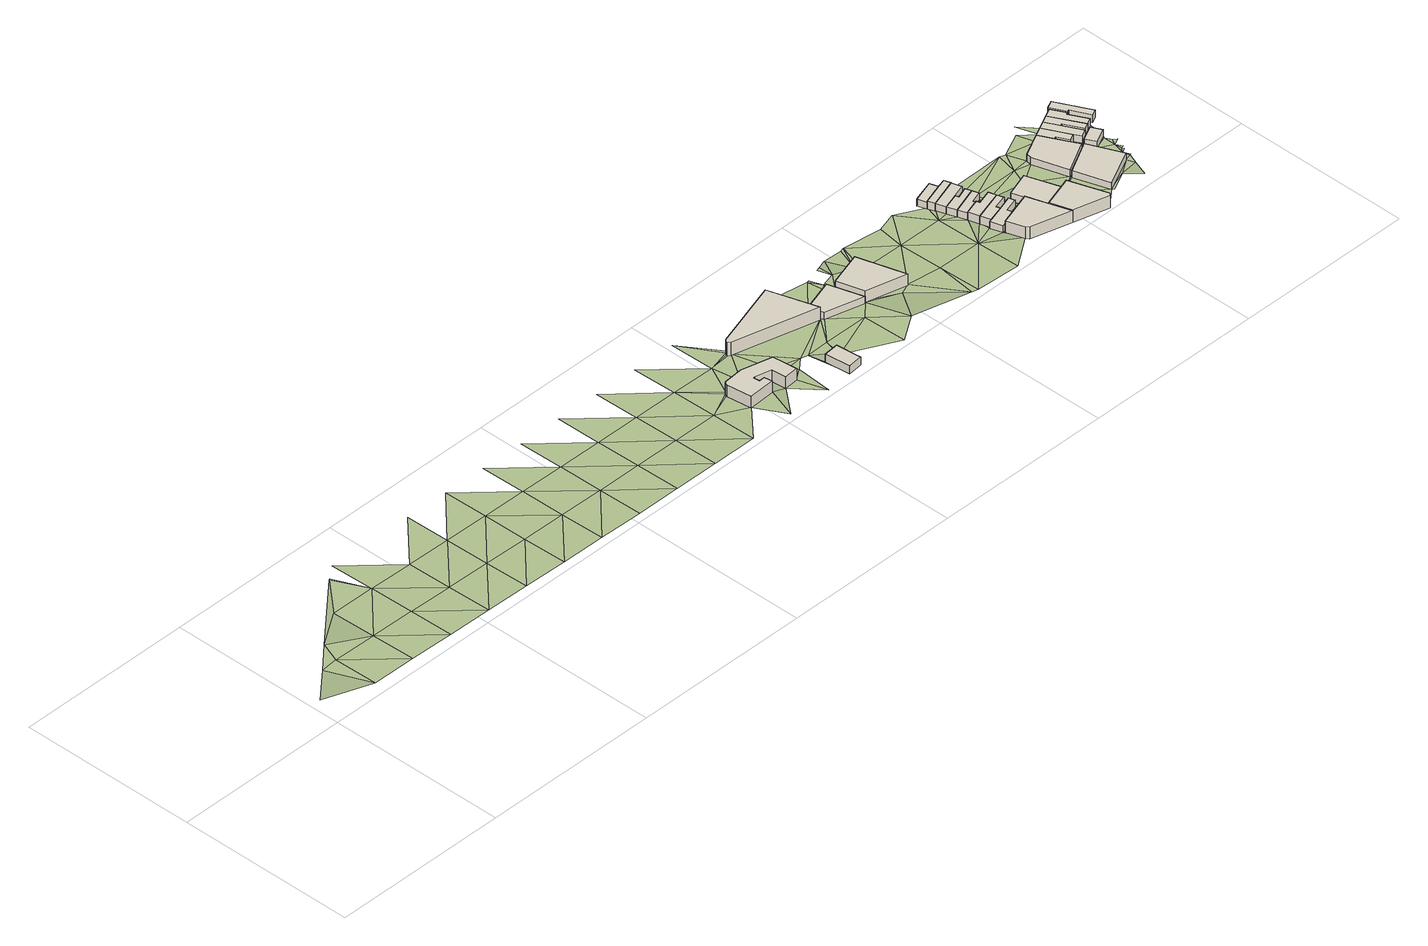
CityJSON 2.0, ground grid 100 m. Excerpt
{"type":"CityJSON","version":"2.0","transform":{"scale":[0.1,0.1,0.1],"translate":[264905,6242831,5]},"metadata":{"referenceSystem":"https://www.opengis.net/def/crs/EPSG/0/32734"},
"CityObjects":{
"building1":{"type":"Building","attributes":{"address":"Locomotive Hotel 349 Albert Road Salt River Cape Town","building":"retail","building:levels":"2","footprint":{"type":"Polygon"},"plus_code":"C6X3X5XC+XMV","ground_height":8.15,"building_height":6.9,"roof_height":15.05},"geometry":[{"type":"Solid","lod":"1","boundaries":[[[[0,1,2,3]],[[1,4,5,2]],[[4,6,7,5]],[[6,8,9,7]],[[8,10,11,9]],[[10,12,13,11]],[[12,14,15,13]],[[14,16,17,15]],[[16,18,19,17]],[[18,20,21,19]],[[20,22,23,21]],[[22,24,25,23]],[[24,26,27,25]],[[26,0,3,27]],[[3,2,5,7,9,11,13,15,17,19,21,23,25,27]],[[26,24,22,20,18,16,14,12,10,8,6,4,1,0]]]]}]},
"building2":{"type":"Building","attributes":{"building":"retail","building:levels":"1","footprint":{"type":"Polygon"},"plus_code":"C7XHXMXC+X2W","ground_height":8.33,"building_height":4.1,"roof_height":12.43},"geometry":[{"type":"Solid","lod":"1","boundaries":[[[[28,29,30,31,32,33]],[[29,34,35,31,30]],[[34,36,37,35]],[[36,38,39,37]],[[38,40,41,39]],[[40,28,33,32,41]],[[32,31,35,37,39,41]],[[40,38,36,34,29,28]]]]}]},
"building3":{"type":"Building","attributes":{"address":"Bridge Mansions 445 Albert Road Salt River Cape Town","building":"retail","building:levels":"2","footprint":{"type":"Polygon"},"plus_code":"C7X4X2XQ+X3W","ground_height":7.67,"building_height":6.9,"roof_height":14.57},"geometry":[{"type":"Solid","lod":"1","boundaries":[[[[42,43,44,45]],[[43,46,47,44]],[[46,48,49,47]],[[48,50,51,49]],[[50,52,53,51]],[[52,42,45,53]],[[45,44,47,49,51,53]],[[52,50,48,46,43,42]]]]}]},
"building4":{"type":"Building","attributes":{"address":"Albert Road Salt River Cape Town","building":"retail","building:levels":"1","footprint":{"type":"Polygon"},"plus_code":"C8XWX4X2+X6X","ground_height":7.12,"building_height":4.1,"roof_height":11.22},"geometry":[{"type":"Solid","lod":"1","boundaries":[[[[54,55,56,57]],[[55,58,59,56]],[[58,60,61,59]],[[60,54,57,61]],[[57,56,59,61]],[[60,58,55,54]]]]}]},
"building5":{"type":"Building","attributes":{"address":"Liesbeek House 449 Albert Road Salt River Cape Town","building":"retail","building:levels":"2","footprint":{"type":"Polygon"},"plus_code":"C9XXXPXH+XRR","ground_height":6.79,"building_height":6.9,"roof_height":13.69},"geometry":[{"type":"Solid","lod":"1","boundaries":[[[[62,63,64,65]],[[63,66,67,64]],[[66,68,69,67]],[[68,62,65,69]],[[65,64,67,69]],[[68,66,63,62]]]]}]},
"building6":{"type":"Building","attributes":{"address":"Alfred Street Cape Town","building":"house","building:levels":"1","footprint":{"type":"Polygon"},"plus_code":"CHX8X5X6+X8R","ground_height":5.93,"building_height":4.1,"roof_height":10.03},"geometry":[{"type":"Solid","lod":"1","boundaries":[[[[70,71,72,73]],[[71,74,75,72]],[[74,76,77,75]],[[76,70,73,77]],[[73,72,75,77]],[[76,74,71,70]]]]}]},
"building7":{"type":"Building","attributes":{"address":"Alfred Street Cape Town","building":"house","building:levels":"1","footprint":{"type":"Polygon"},"plus_code":"CHXFX3X8+X9V","ground_height":6.5,"building_height":4.1,"roof_height":10.6},"geometry":[{"type":"Solid","lod":"1","boundaries":[[[[78,79,80,81,82,83]],[[79,84,85,81,80]],[[84,86,87,85]],[[86,88,89,90,87]],[[88,91,92,93,90,89]],[[91,78,83,82,93,92]],[[82,81,85,87,90,93]],[[91,88,86,84,79,78]]]]}]},
"building8":{"type":"Building","attributes":{"address":"Alfred Street Cape Town","building":"house","building:levels":"1","footprint":{"type":"Polygon"},"plus_code":"CHXHX9X7+XVV","ground_height":6.39,"building_height":4.1,"roof_height":10.49},"geometry":[{"type":"Solid","lod":"1","boundaries":[[[[94,95,96,97]],[[95,98,99,96]],[[98,100,101,99]],[[100,79,80,101]],[[79,78,83,80]],[[78,94,97,83]],[[97,96,99,101,80,83]],[[78,79,100,98,95,94]]]]}]},
"building9":{"type":"Building","attributes":{"address":"19 Alfred Street Salt River Cape Town","building":"house","building:levels":"1","footprint":{"type":"Polygon"},"plus_code":"CHXQXWXV+XFR","ground_height":6.99,"building_height":4.1,"roof_height":11.09},"geometry":[{"type":"Solid","lod":"1","boundaries":[[[[102,103,104,105]],[[103,106,107,104]],[[106,108,109,107]],[[108,110,111,109]],[[110,112,113,111]],[[112,114,115,113]],[[114,116,117,115]],[[116,102,105,117]],[[105,104,107,109,111,113,115,117]],[[116,114,112,110,108,106,103,102]]]]}]},
"building10":{"type":"Building","attributes":{"address":"Alfred Street Cape Town","building":"house","building:levels":"1","footprint":{"type":"Polygon"},"plus_code":"CHXFXHXX+XVW","ground_height":6.5,"building_height":4.1,"roof_height":10.6},"geometry":[{"type":"Solid","lod":"1","boundaries":[[[[118,119,120,121,122,123]],[[119,124,125,121,120]],[[124,71,72,126,125]],[[71,70,73,127,126,72]],[[70,118,123,122,127,73]],[[122,121,125,126,127]],[[70,71,124,119,118]]]]}]},
"building11":{"type":"Building","attributes":{"address":"Alfred Street Cape Town","building":"house","building:levels":"1","footprint":{"type":"Polygon"},"plus_code":"CHXHX5X8+XGW","ground_height":6.39,"building_height":4.1,"roof_height":10.49},"geometry":[{"type":"Solid","lod":"1","boundaries":[[[[91,88,89,92]],[[88,128,129,89]],[[128,130,120,129]],[[130,131,123,120]],[[131,91,92,123]],[[92,89,129,120,123]],[[131,130,128,88,91]]]]}]},
"building12":{"type":"Building","attributes":{"address":"Alfred Street Cape Town","building":"house","building:levels":"1","footprint":{"type":"Polygon"},"plus_code":"CHXMX3XG+X2V","ground_height":6.99,"building_height":4.1,"roof_height":11.09},"geometry":[{"type":"Solid","lod":"1","boundaries":[[[[132,133,134,135]],[[133,136,137,134]],[[136,138,139,137]],[[138,95,96,140,139]],[[95,94,97,141,140,96]],[[94,132,135,141,97]],[[135,134,137,139,140,141]],[[94,95,138,136,133,132]]]]}]},
"building13":{"type":"Building","attributes":{"address":"17 Alfred Street Salt River Cape Town","building":"house","building:levels":"1","footprint":{"type":"Polygon"},"plus_code":"CHXQX2XF+XHW","ground_height":6.99,"building_height":4.1,"roof_height":11.09},"geometry":[{"type":"Solid","lod":"1","boundaries":[[[[142,143,105,104]],[[143,144,145,105]],[[144,146,147,145]],[[146,133,134,147]],[[133,132,135,134]],[[132,142,104,135]],[[104,105,145,147,134,135]],[[132,133,146,144,143,142]]]]}]},
"building14":{"type":"Building","attributes":{"address":"Salt River Buildings 463 Junction Road Salt River Cape Town","building":"retail","building:levels":"2","footprint":{"type":"Polygon"},"plus_code":"CJX7X9X8+X4V","ground_height":6.99,"building_height":6.9,"roof_height":13.89},"geometry":[{"type":"Solid","lod":"1","boundaries":[[[[148,149,150,151]],[[149,152,153,150]],[[152,154,155,153]],[[154,156,157,155]],[[156,158,159,157]],[[158,148,151,159]],[[151,150,153,155,157,159]],[[158,156,154,152,149,148]]]]}]},
"building15":{"type":"Building","attributes":{"address":"18 Junction Road Salt River Cape Town","building":"industrial","building:levels":"1","footprint":{"type":"Polygon"},"plus_code":"CMX3X3XQ+X4X","ground_height":6.86,"building_height":4.1,"roof_height":10.96},"geometry":[{"type":"Solid","lod":"1","boundaries":[[[[160,161,162,163]],[[161,164,165,162]],[[164,166,167,165]],[[166,160,163,167]],[[163,162,165,167]],[[166,164,161,160]]]]}]},
"building16":{"type":"Building","attributes":{"address":"Salt River Buildings 469 Junction Road Salt River Cape Town","building":"retail","building:levels":"2","footprint":{"type":"Polygon"},"plus_code":"CMX8XRXP+XJX","ground_height":7.39,"building_height":6.9,"roof_height":14.29},"geometry":[{"type":"Solid","lod":"1","boundaries":[[[[168,169,151,170,171,150]],[[169,172,173,170,151]],[[172,174,175,173]],[[174,176,177,175]],[[176,168,150,171,177]],[[171,170,173,175,177]],[[176,174,172,169,168]]]]}]},
"building17":{"type":"Building","attributes":{"address":"9 Junction Road Salt River Cape Town","building":"industrial","building:levels":"1","footprint":{"type":"Polygon"},"plus_code":"CPX9XWXW+X3R","ground_height":6.35,"building_height":4.1,"roof_height":10.45},"geometry":[{"type":"Solid","lod":"1","boundaries":[[[[178,179,180,181]],[[179,182,183,180]],[[182,184,185,183]],[[184,186,187,185]],[[186,188,189,187]],[[188,178,181,189]],[[181,180,183,185,187,189]],[[188,186,184,182,179,178]]]]}]},
"building18":{"type":"Building","attributes":{"address":"11 Junction Road Salt River Cape Town","building":"industrial","building:levels":"1","footprint":{"type":"Polygon"},"plus_code":"CPXQXCXQ+XPX","ground_height":6.84,"building_height":4.1,"roof_height":10.94},"geometry":[{"type":"Solid","lod":"1","boundaries":[[[[190,191,192,193]],[[191,194,195,192]],[[194,196,197,195]],[[196,190,193,197]],[[193,192,195,197]],[[196,194,191,190]]]]}]},
"building19":{"type":"Building","attributes":{"address":"21 Greef Street Salt River Cape Town","building":"house","building:levels":"1","footprint":{"type":"Polygon"},"plus_code":"CPXQX6XR+XMR","ground_height":6.35,"building_height":4.1,"roof_height":10.45},"geometry":[{"type":"Solid","lod":"1","boundaries":[[[[198,179,180,199]],[[179,178,181,180]],[[178,200,201,181]],[[200,202,203,201]],[[202,204,205,203]],[[204,198,199,205]],[[199,180,181,201,203,205]],[[204,202,200,178,179,198]]]]}]},
"building20":{"type":"Building","attributes":{"address":"23 Greef Street Salt River Cape Town","building":"house","building:levels":"1","footprint":{"type":"Polygon"},"plus_code":"CQX4XRX5+XXR","ground_height":6.35,"building_height":4.1,"roof_height":10.45},"geometry":[{"type":"Solid","lod":"1","boundaries":[[[[206,198,199,207]],[[198,204,205,199]],[[204,208,209,205]],[[208,210,211,209]],[[210,212,213,211]],[[212,206,207,213]],[[207,199,205,209,211,213]],[[212,210,208,204,198,206]]]]}]},
"building21":{"type":"Building","attributes":{"address":"16 Westminster Road Salt River Cape Town","building":"house","building:levels":"1","footprint":{"type":"Polygon"},"plus_code":"CQXCXQXM+XRR","ground_height":6.31,"building_height":4.1,"roof_height":10.41},"geometry":[{"type":"Solid","lod":"1","boundaries":[[[[214,215,216,217]],[[215,218,219,216]],[[218,220,221,219]],[[220,214,217,221]],[[217,216,219,221]],[[220,218,215,214]]]]}]},
"building22":{"type":"Building","attributes":{"address":"25 Greef Street Salt River Cape Town","building":"house","building:levels":"1","footprint":{"type":"Polygon"},"plus_code":"CQX8X8XM+X2R","ground_height":6.31,"building_height":4.1,"roof_height":10.41},"geometry":[{"type":"Solid","lod":"1","boundaries":[[[[222,223,207,224]],[[223,225,213,207]],[[225,226,227,213]],[[226,228,229,227]],[[228,230,231,229]],[[230,222,224,231]],[[224,207,213,227,229,231]],[[230,228,226,225,223,222]]]]}]},
"building23":{"type":"Building","attributes":{"address":"27 Greef Street Salt River Cape Town","building":"house","building:levels":"1","footprint":{"type":"Polygon"},"plus_code":"CQXHX7X3+XQX","ground_height":6.31,"building_height":4.1,"roof_height":10.41},"geometry":[{"type":"Solid","lod":"1","boundaries":[[[[232,233,231,224]],[[233,234,235,231]],[[234,236,237,235]],[[236,238,239,237]],[[238,240,241,239]],[[240,232,224,241]],[[224,231,235,237,239,241]],[[240,238,236,234,233,232]]]]}]},
"building24":{"type":"Building","attributes":{"address":"29 Greef Street Salt River Cape Town","building":"house","building:levels":"1","footprint":{"type":"Polygon"},"plus_code":"CQXQXRX7+XCR","ground_height":6.31,"building_height":4.1,"roof_height":10.41},"geometry":[{"type":"Solid","lod":"1","boundaries":[[[[242,243,244,245]],[[243,246,247,244]],[[246,248,249,247]],[[248,250,251,249]],[[250,252,253,251]],[[252,242,245,253]],[[245,244,247,249,251,253]],[[252,250,248,246,243,242]]]]}]},
"terrain1":{"type":"TINRelief","geometry":[{"type":"CompositeSurface","lod":"1","boundaries":[[[254,255,256]],[[255,257,256]],[[256,257,258]],[[259,257,255]],[[257,260,258]],[[259,260,257]],[[261,258,260]],[[262,260,259]],[[258,261,263]],[[260,264,261]],[[260,262,265]],[[260,265,264]],[[261,264,263]],[[266,265,262]],[[267,263,264]],[[268,264,265]],[[266,268,265]],[[269,264,270]],[[270,264,268]],[[271,268,266]],[[271,266,272]],[[270,268,273]],[[268,271,273]],[[274,270,273]],[[275,271,272]],[[275,272,276]],[[277,273,271]],[[271,275,277]],[[278,273,277]],[[275,276,279]],[[275,279,277]],[[279,276,280]],[[277,281,278]],[[281,277,279]],[[279,280,282]],[[281,279,282]],[[282,280,283]],[[284,281,285]],[[285,281,282]],[[283,286,282]],[[285,282,287]],[[287,282,286]],[[288,285,289]],[[289,285,287]],[[287,286,290]],[[289,287,291]],[[287,290,291]],[[289,292,293]],[[292,289,291]],[[290,294,291]],[[292,291,295]],[[291,294,295]],[[296,292,297]],[[292,295,297]],[[298,295,294]],[[297,295,299]],[[295,298,300]],[[300,299,295]],[[297,299,301]],[[302,303,297]],[[301,302,297]],[[304,298,305]],[[302,301,306]],[[12,304,305]],[[307,308,309]],[[309,310,307]],[[310,311,307]],[[310,304,311]],[[304,12,311]],[[312,302,306]],[[313,302,314]],[[12,315,14]],[[306,16,312]],[[302,316,314]],[[302,312,316]],[[317,313,314]],[[14,315,318]],[[319,16,14]],[[318,319,14]],[[312,16,320]],[[320,16,319]],[[318,320,319]],[[36,321,322]],[[36,34,321]],[[323,312,320]],[[34,324,321]],[[323,320,321]],[[324,34,29]],[[324,323,321]],[[324,29,325]],[[323,324,326]],[[327,325,29]],[[326,324,325]],[[328,42,323]],[[328,323,326]],[[328,329,42]],[[330,326,325]],[[325,327,331]],[[329,328,55]],[[325,331,330]],[[330,332,55]],[[332,330,333]],[[55,332,334]],[[334,329,55]],[[329,334,335]],[[336,330,331]],[[330,336,333]],[[334,332,337]],[[68,337,332]],[[336,338,333]],[[339,340,337]],[[336,331,341]],[[339,337,342]],[[342,337,68]],[[343,68,338]],[[341,338,336]],[[344,342,68]],[[345,68,343]],[[344,68,345]],[[341,346,338]],[[343,338,347]],[[346,341,348]],[[343,347,345]],[[346,347,338]],[[349,345,347]],[[350,346,348]],[[346,350,347]],[[351,350,348]],[[352,349,347]],[[353,347,350]],[[353,352,347]],[[351,354,350]],[[350,355,353]],[[356,352,353]],[[108,357,350]],[[108,350,354]],[[357,358,350]],[[350,358,355]],[[359,356,353]],[[360,359,353]],[[361,360,353]],[[353,355,361]],[[354,154,108]],[[357,103,358]],[[110,108,154]],[[110,154,362]],[[152,362,154]],[[112,110,362]],[[86,84,88]],[[95,100,98]],[[100,95,138]],[[363,102,364]],[[112,362,114]],[[128,88,84]],[[136,100,138]],[[116,364,102]],[[114,362,152]],[[79,365,84]],[[100,365,79]],[[128,84,365]],[[365,100,136]],[[133,366,136]],[[364,366,133]],[[364,116,366]],[[116,114,366]],[[366,114,152]],[[149,367,152]],[[152,367,366]],[[136,366,161]],[[365,136,368]],[[176,367,149]],[[369,130,128]],[[128,365,369]],[[368,136,161]],[[176,370,367]],[[365,368,369]],[[161,370,371]],[[370,176,371]],[[176,372,373]],[[161,184,368]],[[161,371,184]],[[176,373,194]],[[194,371,176]],[[369,368,374]],[[182,368,184]],[[368,182,374]],[[375,376,373]],[[179,374,182]],[[194,191,371]],[[377,374,179]],[[190,373,376]],[[188,371,191]],[[378,379,376]],[[377,179,198]],[[178,202,200]],[[188,202,178]],[[190,376,379]],[[215,202,188]],[[215,188,191]],[[380,191,190]],[[380,215,191]],[[208,202,215]],[[208,204,202]],[[381,198,206]],[[190,379,382]],[[383,380,190]],[[382,383,190]],[[208,215,210]],[[383,382,384]],[[385,380,383]],[[210,215,214]],[[383,386,387]],[[385,383,387]],[[212,388,389]],[[380,385,390]],[[212,210,388]],[[390,220,380]],[[385,387,391]],[[210,214,388]],[[392,390,385]],[[388,214,393]],[[394,392,385]],[[214,220,395]],[[214,395,393]],[[395,396,393]],[[397,243,240]],[[240,398,397]],[[399,396,398]],[[398,396,397]],[[397,400,401]]]}]}
},
"vertices":[
[3088,192,32],[3081,237,32],[3081,237,100],[3088,192,100],[3049,235,32],[3049,235,100],[3045,269,32],[3045,269,100],[3054,271,32],[3054,271,100],[3143,249,32],[3143,249,100],[3151,167,32],[3151,167,100],[3230,173,32],[3230,173,100],[3216,310,32],[3216,310,100],[3046,352,32],[3046,352,100],[2939,343,32],[2939,343,100],[2927,336,32],[2927,336,100],[2922,323,32],[2922,323,100],[2939,182,32],[2939,182,100],
[3513,72,28],[3504,162,28],[3504,162,63],[3504,162,74],[3513,72,74],[3513,72,63],[3502,180,28],[3502,180,74],[3419,172,28],[3419,172,74],[3433,31,28],[3433,31,74],[3516,39,28],[3516,39,74],
[3548,674,20],[3163,557,20],[3163,557,96],[3548,674,96],[3152,547,20],[3152,547,96],[3151,537,20],[3151,537,96],[3162,525,20],[3162,525,96],[3631,406,20],[3631,406,96],
[3858,339,21],[3801,529,21],[3801,529,62],[3858,339,62],[3619,473,21],[3619,473,62],[3645,393,21],[3645,393,62],
[3822,494,18],[3866,344,18],[3866,344,87],[3822,494,87],[4089,288,18],[4089,288,87],[4012,552,18],[4012,552,87],
[4559,615,9],[4680,653,9],[4680,653,50],[4559,615,50],[4664,703,9],[4664,703,50],[4544,665,9],[4544,665,50],
[4608,471,14],[4757,520,14],[4757,520,55],[4757,520,56],[4608,471,56],[4608,471,55],[4745,553,14],[4745,553,56],[4682,531,14],[4682,531,56],[4678,550,14],[4678,550,55],[4678,550,56],[4589,523,14],[4589,523,55],[4589,523,56],
[4625,422,14],[4711,448,14],[4711,448,55],[4625,422,55],[4706,463,14],[4706,463,55],[4769,485,14],[4769,485,55],
[4751,333,20],[4661,306,20],[4661,306,61],[4751,333,61],[4646,302,20],[4646,302,61],[4666,236,20],[4666,236,61],[4773,269,20],[4773,269,61],[4763,301,20],[4763,301,61],[4839,325,20],[4839,325,61],[4829,358,20],[4829,358,61],
[4574,578,9],[4733,628,9],[4733,628,55],[4733,628,56],[4574,578,56],[4574,578,55],[4721,665,9],[4721,665,56],[4680,653,56],[4559,615,56],
[4749,573,14],[4749,573,55],[4733,628,14],[4574,578,14],
[4643,361,14],[4809,412,14],[4809,412,61],[4643,361,61],[4795,454,14],[4795,454,61],[4716,430,14],[4716,430,61],[4711,448,61],[4625,422,61],
[4661,306,14],[4751,333,14],[4745,354,14],[4745,354,61],[4819,376,14],[4819,376,61],
[4941,57,20],[4903,173,20],[4903,173,89],[4941,57,89],[4865,288,20],[4865,288,89],[4673,229,20],[4673,229,89],[4704,133,20],[4704,133,89],[4718,118,20],[4718,118,89],
[5060,230,13],[4997,421,13],[4997,421,60],[5060,230,60],[4862,376,13],[4862,376,60],[4925,186,13],[4925,186,60],
[4903,173,19],[4941,57,19],[4941,57,93],[4903,173,93],[5135,6,19],[5135,6,93],[5147,19,19],[5147,19,93],[5077,227,19],[5077,227,93],
[5293,506,13],[5253,587,13],[5253,587,54],[5293,506,54],[5123,521,13],[5123,521,54],[5117,491,13],[5117,491,54],[5176,298,13],[5176,298,54],[5352,391,13],[5352,391,54],
[5439,194,18],[5356,382,18],[5356,382,59],[5439,194,59],[5175,286,18],[5175,286,59],[5237,93,18],[5237,93,59],
[5302,611,13],[5302,611,54],[5304,511,13],[5304,511,54],[5336,447,13],[5336,447,54],[5374,466,13],[5374,466,54],
[5343,631,13],[5343,631,54],[5392,429,13],[5392,429,54],[5434,450,13],[5434,450,54],[5382,553,13],[5382,553,54],
[5465,449,13],[5383,408,13],[5383,408,54],[5465,449,54],[5411,351,13],[5411,351,54],[5493,392,13],[5493,392,54],
[5384,651,10],[5343,631,10],[5384,651,54],[5382,553,10],[5393,558,10],[5393,558,54],[5444,457,10],[5444,457,54],[5475,473,10],[5475,473,54],
[5384,651,9],[5475,473,9],[5510,490,9],[5510,490,54],[5459,590,9],[5459,590,54],[5470,595,9],[5470,595,54],[5430,673,9],[5430,673,54],
[5477,706,9],[5435,686,9],[5435,686,54],[5477,706,54],[5477,600,9],[5477,600,54],[5486,604,9],[5486,604,54],[5538,500,9],[5538,500,54],[5571,517,9],[5571,517,54],
[0,108,82],[268,15,79],[172,257,72],[268,265,72],[312,380,72],[518,15,74],[518,265,68],[518,515,61],[769,15,69],[684,702,53],[769,515,58],[769,265,64],[1020,15,64],[692,709,53],[1020,265,58],[769,765,53],[1020,515,52],[1271,265,52],[1271,15,58],[1271,515,47],[1271,765,43],[1521,265,47],[1521,15,53],[1521,515,43],[1521,765,39],[1772,265,44],[1772,15,49],[1772,515,40],[2022,265,41],[2022,15,46],[1772,765,37],[2022,515,38],[2273,15,45],[2273,265,41],[2022,765,34],[2273,515,36],[2524,15,45],[2524,265,39],[2524,515,36],[2273,765,32],[2775,15,44],[2775,265,39],[2524,765,30],[2775,515,33],[2939,182,35],[2927,336,35],[2922,323,35],[2939,343,35],[3025,515,30],[2775,765,28],[3088,192,35],[3025,15,40],[3046,352,35],[3054,271,35],[3045,269,35],[3049,235,35],[3081,237,35],[3143,249,35],[3162,525,27],[3025,765,25],[3152,547,27],[3276,15,35],[3151,537,27],[3163,557,27],[3292,217,32],[3276,265,31],[3354,270,32],[3396,259,32],[3433,31,33],[3631,406,24],[3527,265,28],[3778,265,27],[3645,393,24],[3778,15,35],[3619,473,24],[3786,635,21],[3858,339,27],[3927,113,33],[3822,494,21],[3866,344,27],[3824,567,21],[3800,640,17],[4028,265,24],[3905,593,18],[4089,288,24],[3902,672,17],[3882,666,17],[4246,34,30],[3957,692,13],[4028,515,18],[4060,686,13],[4085,694,13],[4279,265,23],[4279,515,16],[4281,25,30],[4304,664,11],[4530,265,21],[4530,15,28],[4415,698,9],[4530,515,15],[4704,133,26],[4625,422,15],[4559,615,15],[4646,302,21],[4643,361,21],[4574,578,15],[4589,523,15],[4608,471,15],[4780,265,20],[4745,354,20],[4819,376,20],[4780,515,14],[4862,376,20],[4925,186,19],[5031,515,13],[5058,633,13],[5060,230,19],[5176,298,18],[5147,19,24],[5237,93,23],[5089,622,13],[5246,83,23],[5355,139,18],[5227,689,10],[5422,60,22],[5455,150,18],[5411,351,18],[5267,735,10],[5477,204,18],[5466,243,18],[5483,208,18],[5485,309,18],[5494,258,18],[5489,269,18],[5444,457,13],[5393,558,13],[5484,377,18],[5502,274,18],[5502,342,18],[5475,473,13],[5521,327,18],[5510,448,13],[5510,490,13],[5477,600,13],[5470,595,13],[5459,590,13],[5538,500,13],[5486,604,13]
]}
